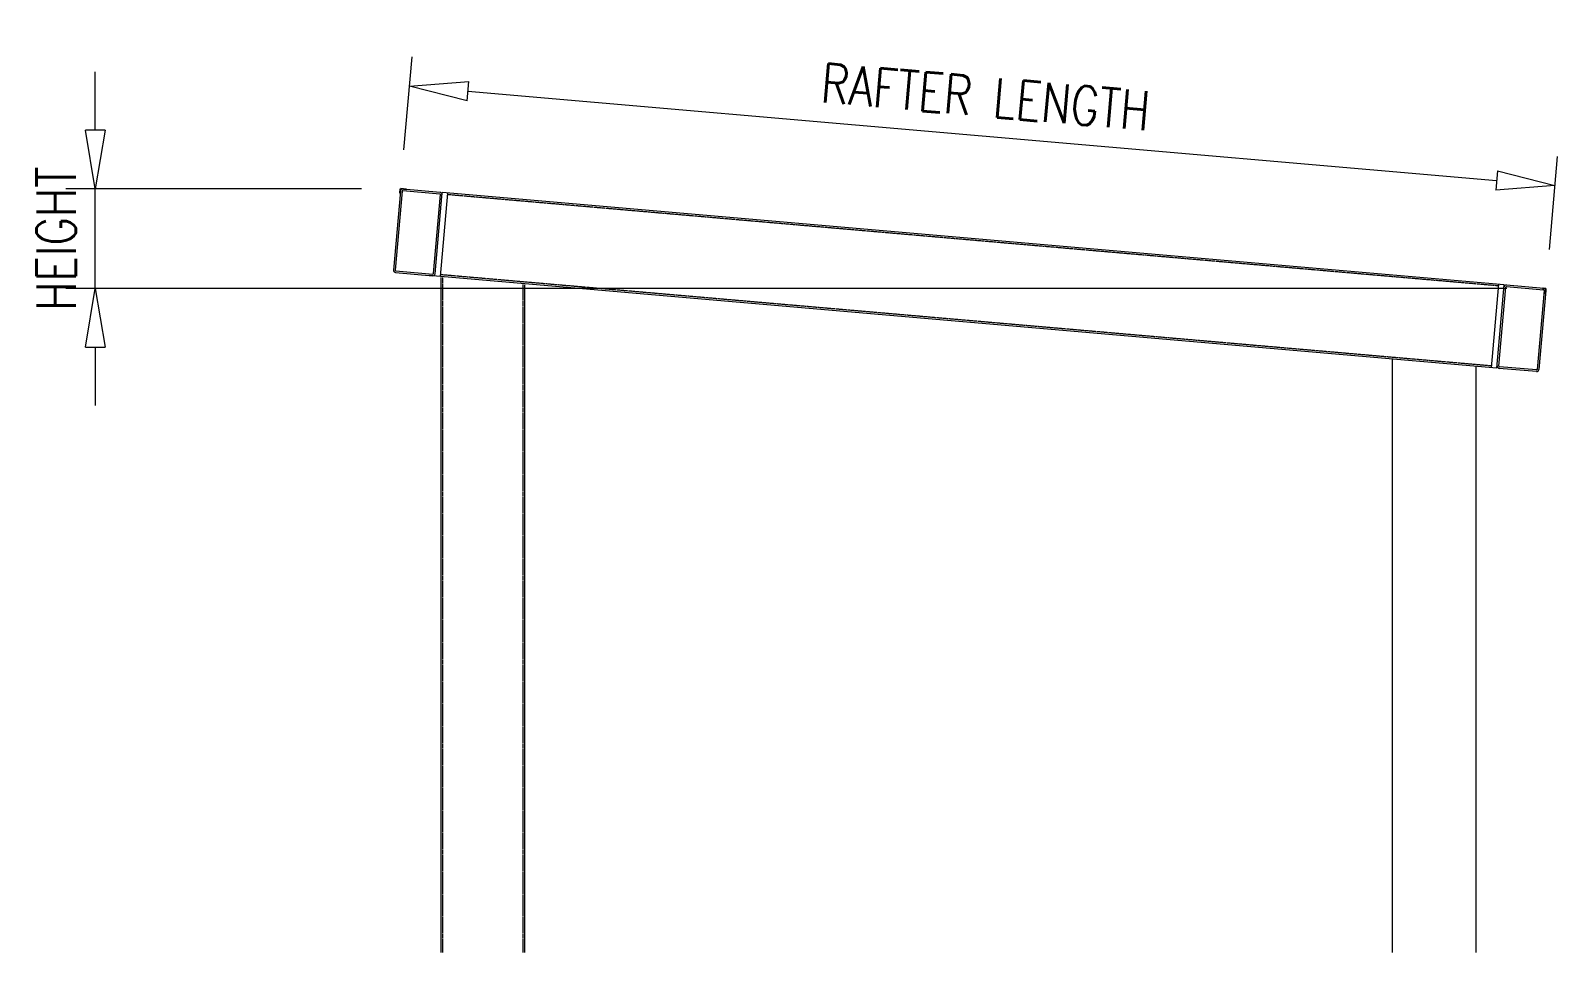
# Model space of a CAD drawing. Header units: inches. Extents: x -158689 to 90055, y -56267 to 67066.
# Drawn here: x 87321 to 90055, y -10544 to -8892 of the extents above; entities that cross this region are included whole.
import ezdxf

# ---------------------------------------------------------------- set-up
doc = ezdxf.new("R2010")
doc.units = ezdxf.units.IN
doc.header["$MEASUREMENT"] = 0
doc.linetypes.add('HIDDEN', pattern=[9.525, 6.35, -3.175])
doc.layers.add('Aluminium Structure', color=7, linetype='Continuous', lineweight=18)
doc.styles.add('1-35', font='ROMANS.SHX', dxfattribs={"width": 0.8, "height": 70})
doc.dimstyles.new('STD 1-35', dxfattribs={"dimscale": 2, "dimtxt": 70, "dimasz": 52.5, "dimexe": 26.25, "dimexo": 35, "dimgap": 17.5, "dimtad": 1, "dimdec": 1, "dimdsep": 46, "dimtxsty": '1-35', "dimblk": 'CLOSEDBLANK', "dimcen": 17.5, "dimclrd": 256, "dimclre": 256, "dimclrt": 256, "dimadec": 1, "dimazin": 2, "dimtfac": 1, "dimtdec": 1, "dimtmove": 0, "dimatfit": 3, "dimldrblk": 'CLOSEDBLANK', "dimfxl": 1, "dimlwd": 9, "dimlwe": 9, "dimarcsym": 0})

# ---------------------------------------------------------------- blocks, each defined once
blk = doc.blocks.new('_ClosedBlank')
at = {"color": 0, "linetype": 'ByBlock', "lineweight": -2}
for p, q in [((-1, 0.167), (0, 0)), ((-1, 0.167), (-1, -0.167)), ((0, 0), (-1, -0.167))]:
    blk.add_line(p, q, dxfattribs=at)
blk = doc.blocks.new('*D31')
at = {"color": 4, "lineweight": 9, "transparency": 16777216}
for p, q in [((87436.5, -9070.8), (87436.5, -8965.8)), ((87436.5, -9354.1), (87436.5, -9175.8)), ((87436.5, -9459.1), (87436.5, -9564.1))]:
    blk.add_line(p, q, dxfattribs=at)
at = {"color": 1, "lineweight": 9, "transparency": 16777216}
for p, q in [((87913.4, -9175.8), (87384, -9175.8)), ((89964.9, -9354.1), (87384, -9354.1))]:
    blk.add_line(p, q, dxfattribs=at)
at = {"layer": 'Defpoints', "color": 0, "transparency": 16777216}
for p in [(87436.5, -9175.8), (87983.4, -9175.8), (90034.9, -9354.1)]:
    blk.add_point(p, dxfattribs=at)
at = {"color": 4, "lineweight": 9, "transparency": 16777216, "xscale": 105, "yscale": 105, "zscale": 105}
for p, rotation in [((87436.5, -9175.8), 270), ((87436.5, -9354.1), 90)]:
    blk.add_blockref('_ClosedBlank', p, dxfattribs=dict(at, rotation=rotation))
at = {"transparency": 16777216, "insert": (87366.5, -9265), "char_height": 70, "attachment_point": 5, "rotation": 90, "style": '1-35'}
blk.add_mtext('HEIGHT', dxfattribs=at)
blk = doc.blocks.new('*D108')
at = {"color": 1, "lineweight": 9, "transparency": 16777216}
for p, q in [((87989.4, -9106.1), (88003.9, -8939.3)), ((90040.9, -9284.4), (90055.4, -9117.6))]:
    blk.add_line(p, q, dxfattribs=at)
at = {"color": 4, "lineweight": 9, "transparency": 16777216}
blk.add_line((88104, -9000.7), (89946.3, -9160.8), dxfattribs=at)
at = {"layer": 'Defpoints', "color": 0, "transparency": 16777216}
for p in [(87983.4, -9175.8), (90050.9, -9169.9), (90034.9, -9354.1)]:
    blk.add_point(p, dxfattribs=at)
at = {"color": 4, "lineweight": 9, "transparency": 16777216, "xscale": 105, "yscale": 105, "zscale": 105}
for p, rotation in [((87999.4, -8991.6), 175.0334271243617), ((90050.9, -9169.9), 355.0334271243617)]:
    blk.add_blockref('_ClosedBlank', p, dxfattribs=dict(at, rotation=rotation))
at = {"transparency": 16777216, "insert": (89031.2, -9011), "char_height": 70, "attachment_point": 5, "rotation": 355.0334, "style": '1-35'}
blk.add_mtext('RAFTER LENGTH', dxfattribs=at)

msp = doc.modelspace()

# ---------------------------------------------------------------- linework, layer by layer
for points in [[(87982.69538, -9183.68009), (87983.38368, -9175.81273)], [(87993.79749, -9176.72382), (87983.38368, -9175.81273)], [(90028.68971, -9353.54785), (90034.88106, -9354.08952)], [(90034.05518, -9363.52942), (90034.88106, -9354.08952)]]:
    msp.add_lwpolyline(points)
at = {"layer": 'Aluminium Structure', "ltscale": 1.5}
for p, q in [((87983.03506, -9179.79751), (87970.65894, -9321.25715)), ((87986.02364, -9180.05897), (87973.64753, -9321.51862)), ((88053.85204, -9184.98937), (87987.10699, -9179.14994)), ((88054.11351, -9182.00079), (87987.36846, -9176.16135)), ((88042.38496, -9327.53237), (88054.76108, -9186.07272)), ((88045.37355, -9327.79384), (88058.09828, -9182.34941)), ((88054.98687, -9332.65017), (88068.06023, -9183.22097)), ((89960.16646, -9347.55284), (88058.09828, -9182.34941)), ((87974.2951, -9325.59056), (88041.04014, -9331.42999)), ((87974.55657, -9322.60197), (88041.30161, -9328.44141)), ((89947.0931, -9496.98205), (88034.15346, -9330.82748)), ((88055.91591, -10543.82986), (88055.91591, -9334.5156)), ((88205.91591, -10543.82986), (88205.91591, -9347.6389)), ((89937.13115, -9496.11049), (89950.20451, -9346.68128)), ((89947.0931, -9496.98205), (89960.16646, -9347.55284)), ((89950.43031, -9493.25873), (89962.80642, -9351.79909)), ((89963.88977, -9350.89005), (90030.63482, -9356.72948)), ((89964.15124, -9347.90146), (90030.89629, -9353.7409)), ((90031.54386, -9357.81283), (90019.16774, -9499.27248)), ((90034.53244, -9358.0743), (90022.15633, -9499.53395)), ((89760.06137, -10543.82986), (89760.06137, -9480.59755)), ((89910.06137, -10543.82986), (89910.06137, -9493.72085)), ((90017.82292, -9503.1701), (89951.07788, -9497.33067)), ((90018.08439, -9500.18152), (89951.33935, -9494.34209))]:
    msp.add_line(p, q, dxfattribs=at)
at = {"layer": 'Aluminium Structure', "linetype": 'HIDDEN', "ltscale": 0.2}
for p, q in [((89949.94305, -9349.66987), (88067.79876, -9186.20955)), ((89937.39262, -9493.1219), (88055.24834, -9329.66159)), ((88058.91591, -10543.82986), (88058.91591, -9334.77807)), ((88202.91591, -10543.82986), (88202.91591, -9347.37644))]:
    msp.add_line(p, q, dxfattribs=at)
at = {"layer": 'Aluminium Structure', "ltscale": 1.5}
for centre, radius, start, end in [((87987.01984, -9180.14613), 4, 85, 175), ((87987.01984, -9180.14613), 1, 85, 175), ((88053.76488, -9185.98557), 1, 355, 85), ((88053.76488, -9185.98557), 4, 355, 85), ((87974.64372, -9321.60578), 4, 175, 265), ((87974.64372, -9321.60578), 1, 175, 265), ((88041.38877, -9327.44521), 4, 265, 355), ((88041.38877, -9327.44521), 1, 265, 355), ((89963.80262, -9351.88624), 4, 85, 175), ((89963.80262, -9351.88624), 1, 85, 175), ((90030.54766, -9357.72568), 1, 355, 85), ((90030.54766, -9357.72568), 4, 355, 85), ((89951.4265, -9493.34589), 4, 175, 265), ((89951.4265, -9493.34589), 1, 175, 265), ((90018.17155, -9499.18533), 4, 265, 355), ((90018.17155, -9499.18533), 1, 265, 355)]:
    msp.add_arc(centre, radius, start, end, dxfattribs=at)

# ---------------------------------------------------------------- dimensions: what is measured, and where the dimension line sits
dim = msp.add_aligned_dim(p1=(87983.38368, -9175.81273), p2=(90034.88106, -9354.08952), distance=184.86639, text='RAFTER LENGTH', dimstyle='STD 1-35', override={"dimclrd": 4, "dimclre": 1})
dim.commit()
dim.dimension.update_dxf_attribs({"geometry": '*D108', "text_midpoint": (89031.19731, -9011.04166)})
dim = msp.add_linear_dim(base=(87436.49517, -9175.81273), p1=(90034.88106, -9354.08952), p2=(87983.38368, -9175.81273), angle=90, text='HEIGHT', dimstyle='STD 1-35', override={"dimclrd": 4, "dimclre": 1})
dim.commit()
dim.dimension.update_dxf_attribs({"geometry": '*D31', "text_midpoint": (87436.49517, -9264.95113), "dimtype": 160})

doc.saveas('drawing.dxf')
